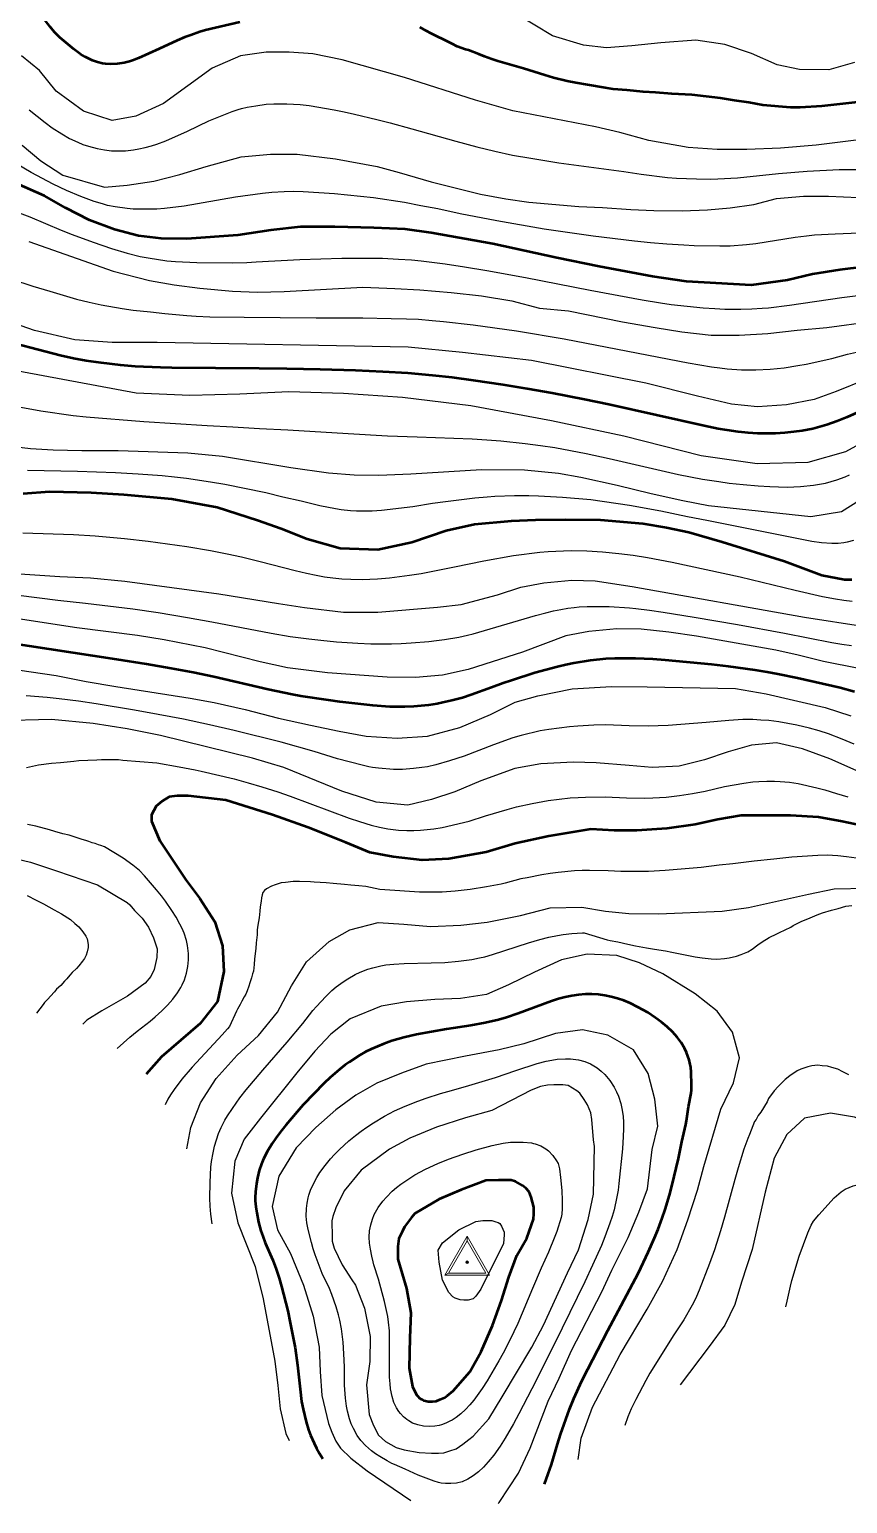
# Model space of a CAD drawing. Header units: metres. Extents: x 547833 to 556102, y 1844799 to 1850994.
# Drawn here: x 551355 to 551718, y 1845523 to 1846179 of the extents above; entities that cross this region are included whole.
import ezdxf

# ---------------------------------------------------------------- set-up
doc = ezdxf.new("R2010")
doc.units = ezdxf.units.M
doc.header["$LTSCALE"] = 6.8
doc.layers.add('1', color=7, linetype='Continuous', lineweight=25)
doc.layers.add('2', color=7, linetype='Continuous', lineweight=53)

msp = doc.modelspace()

# ---------------------------------------------------------------- hatches: boundary and pattern name
at = {"layer": '1'}
msp.add_hatch(color=256, dxfattribs=at).paths.add_polyline_path([(551549.84, 1845630.69, 1), (551548.64, 1845630.69, 1)])

# ---------------------------------------------------------------- linework, layer by layer
for points in [[(551721.44, 1846164.33), (551709.99, 1846161.13), (551697.03, 1846161.18), (551687.13, 1846163.36), (551675.63, 1846168.41), (551663.75, 1846172.4), (551650.84, 1846174.24), (551635.34, 1846173.12), (551622.41, 1846171.78), (551611.2, 1846170.89), (551600.91, 1846172.01), (551587.22, 1846176.3), (551563.63, 1846190.52)], [(551722.26, 1846129.77), (551704.34, 1846127.61), (551688.48, 1846126.32), (551673.57, 1846125.65), (551660.35, 1846125.68), (551647.56, 1846126.51), (551630.04, 1846129.73), (551617.07, 1846133.22), (551606.25, 1846135.68), (551569.5, 1846142.81), (551552.95, 1846147.54), (551521.32, 1846157.68), (551493.62, 1846165.59), (551480.63, 1846168.18), (551470.11, 1846169.02), (551459.83, 1846169), (551448.46, 1846167.33), (551435.87, 1846161.84), (551414.27, 1846146.18), (551401.96, 1846140.46), (551391.38, 1846138.63), (551378.71, 1846142.78), (551366.54, 1846151.56), (551359.13, 1846160.88), (551351.03, 1846167.33)], [(551354.58, 1846143.31), (551361.63, 1846137.7), (551364.79, 1846135.34), (551368.97, 1846132.61), (551372.46, 1846130.62), (551376.09, 1846128.88), (551378.43, 1846127.95), (551380.84, 1846127.15), (551384.77, 1846126.09), (551388.04, 1846125.46), (551391.18, 1846125.14), (551393.59, 1846125.05), (551397.31, 1846125.13), (551400.94, 1846125.5), (551403.2, 1846125.92), (551406.06, 1846126.58), (551408.95, 1846127.33), (551411.3, 1846128.05), (551415.24, 1846129.59), (551424.97, 1846133.82), (551434.38, 1846138.45), (551444.71, 1846142.52), (551447.48, 1846143.5), (551448.95, 1846143.93), (551451.49, 1846144.51), (551455.26, 1846145.16), (551459.87, 1846145.79)], [(551459.87, 1846145.79), (551463.33, 1846146.01), (551469.01, 1846146.02), (551474.93, 1846145.68), (551478.95, 1846145.21), (551490.07, 1846143.3), (551494.5, 1846142.44), (551499.14, 1846141.41), (551509.01, 1846139.07), (551515.07, 1846137.55), (551524.69, 1846134.91), (551544.23, 1846129.36), (551553.55, 1846126.84), (551561.55, 1846124.88), (551569.46, 1846123.21), (551577.56, 1846121.75), (551589.97, 1846119.79), (551618.96, 1846115.87), (551626.64, 1846114.63), (551638.36, 1846113.25), (551642.34, 1846112.93), (551651.14, 1846112.56), (551657.22, 1846112.5), (551660.74, 1846112.6), (551669.4, 1846113.1), (551687.62, 1846115.04), (551700.45, 1846116.06), (551714.6, 1846116.75), (551723.18, 1846116.82)], [(551351.34, 1846127.61), (551359.75, 1846120.69), (551369.49, 1846114.3), (551388.01, 1846108.9), (551398.07, 1846109.79), (551409.95, 1846111.52), (551421.54, 1846114.61), (551433.21, 1846118.09), (551448.73, 1846122.39), (551461.8, 1846123.62), (551473.62, 1846123.56), (551490.74, 1846121.56), (551509.17, 1846118.07), (551518.99, 1846115.49), (551533.19, 1846111.26), (551555.14, 1846105.87), (551566.43, 1846103.72), (551576.64, 1846102.21), (551598.83, 1846100.28), (551609.43, 1846099.83), (551621.97, 1846098.97), (551632.18, 1846098.6), (551644.78, 1846098.38), (551656.04, 1846098.77), (551666.1, 1846099.65), (551676.72, 1846101.24)], [(551737.6, 1846089.06), (551712.86, 1846088.04), (551703.71, 1846087.52), (551700.15, 1846087.19), (551695.01, 1846086.51), (551677.61, 1846083.65), (551673.42, 1846083.21), (551666.2, 1846082.73), (551661.52, 1846082.62), (551650.15, 1846082.88), (551645.57, 1846083.07), (551637.96, 1846083.58), (551630.81, 1846084.19), (551623.64, 1846084.92), (551605.31, 1846087.11), (551600.12, 1846087.79), (551583.53, 1846090.24), (551562.46, 1846093.92), (551546.09, 1846097.11), (551536.13, 1846099.21), (551528.68, 1846100.63), (551521.35, 1846102.13), (551507.54, 1846104.18), (551490.25, 1846106), (551476.33, 1846106.89), (551472, 1846106.96), (551467.82, 1846106.86), (551462.41, 1846106.55), (551458.26, 1846106.11), (551446.22, 1846104.4), (551423.36, 1846100.41), (551414.63, 1846099.36), (551411.21, 1846099.13), (551403.56, 1846099.12), (551400.82, 1846099.2), (551398.12, 1846099.46), (551392.74, 1846100.18), (551389.35, 1846100.82), (551387.04, 1846101.43), (551383.4, 1846102.55), (551377.41, 1846104.72), (551371.08, 1846107.38), (551365.23, 1846110.21), (551355.39, 1846115.46), (551348.88, 1846119.28)], [(551676.72, 1846101.24), (551686.83, 1846103.91), (551698.79, 1846104.88), (551709.96, 1846104.88), (551723.24, 1846104.35)], [(551347.01, 1846098.75), (551354.86, 1846095.66), (551368.74, 1846089.85), (551373.7, 1846087.86), (551382.95, 1846084.39), (551391.16, 1846081.59), (551398.1, 1846079.56), (551403.86, 1846078.14), (551407.47, 1846077.46), (551415.69, 1846076.21), (551419.53, 1846075.92), (551428.99, 1846075.43), (551444.84, 1846075.31), (551451.21, 1846075.45), (551455.36, 1846075.65)], [(551354.42, 1846084.77), (551391.86, 1846071.61), (551407.95, 1846067.47), (551418.97, 1846065.54), (551430.46, 1846063.92), (551444.96, 1846062.64), (551456.05, 1846062.25), (551467.95, 1846062.58), (551502.93, 1846064.39), (551517.1, 1846063.84), (551528.22, 1846063.19), (551542.19, 1846062.11), (551555.57, 1846060.58), (551569.04, 1846058.29), (551581.34, 1846055.11), (551594.31, 1846053.92), (551618.24, 1846049.01), (551632.88, 1846046.48), (551644.65, 1846044.63), (551657.78, 1846043.07), (551670.1, 1846043.07), (551682.98, 1846043.77), (551696.02, 1846045.25), (551709.09, 1846046.48), (551728.85, 1846049.23)], [(551455.36, 1846075.65), (551474.81, 1846076.81), (551493.46, 1846077.38), (551502.99, 1846077.4), (551511.64, 1846077.29), (551518.66, 1846076.95), (551524.44, 1846076.54), (551528.77, 1846076.09), (551539.39, 1846074.8), (551548.1, 1846073.5), (551557.92, 1846071.9), (551575.11, 1846068.69), (551603.98, 1846063.12), (551627, 1846058.87), (551635.21, 1846057.49), (551639.97, 1846056.78), (551647.02, 1846055.92), (551654.12, 1846055.25), (551659.37, 1846054.9), (551663.73, 1846054.7), (551670.96, 1846054.64), (551675.82, 1846054.75), (551680.47, 1846055.02), (551683.23, 1846055.28), (551692.52, 1846056.41), (551715.86, 1846059.79), (551734.93, 1846062.14)], [(551336.59, 1846071.22), (551356.15, 1846064.91), (551363.63, 1846062.6), (551375.62, 1846059.12), (551381.2, 1846057.69), (551386.52, 1846056.56), (551395.8, 1846054.91), (551400.72, 1846054.22), (551408.51, 1846053.41), (551414.79, 1846052.65), (551424.58, 1846051.78), (551428.69, 1846051.53), (551434.83, 1846051.3), (551450.14, 1846051.02), (551482.1, 1846050.75), (551502.81, 1846050.72), (551515.4, 1846050.54), (551522.34, 1846050.37), (551527.61, 1846050.13), (551533.71, 1846049.67), (551538.65, 1846049.2), (551551.9, 1846047.72), (551571.25, 1846045.04), (551592.35, 1846041.43), (551616.15, 1846036.93), (551647.52, 1846030.78), (551657.92, 1846029.02), (551661.53, 1846028.48), (551664.89, 1846028.14), (551671.28, 1846027.73), (551674.46, 1846027.61), (551677.62, 1846027.65), (551683.92, 1846027.96), (551687.06, 1846028.22), (551690.16, 1846028.6), (551696.3, 1846029.53), (551699.99, 1846030.22), (551711.34, 1846032.77), (551718.28, 1846034.65), (551726.28, 1846036.44)], [(551726.56, 1846023.43), (551713.34, 1846018), (551703.45, 1846014.46), (551691.27, 1846012.07), (551678.28, 1846011.23), (551666.71, 1846012.46), (551651.71, 1846015.96), (551628.69, 1846021.74), (551577.88, 1846031.86), (551547.13, 1846035.36), (551522.98, 1846037.7), (551411.47, 1846039.79), (551391.4, 1846039.81), (551374.76, 1846040.97), (551356.88, 1846045.17), (551325.8, 1846056)], [(551301.69, 1846036.1), (551402.1, 1846017.37), (551425.96, 1846016.39), (551448.12, 1846017), (551469.98, 1846018.08), (551494.2, 1846017.26), (551520.44, 1846015.54), (551550.83, 1846011.87), (551586.78, 1846005.15), (551618.93, 1845998.25), (551653.33, 1845989.57), (551678.11, 1845986.03), (551700.92, 1845986.59), (551717.66, 1845991.28)], [(551335.21, 1846013.9), (551359.66, 1846009.45), (551374.09, 1846007.41), (551379.83, 1846006.73), (551405.51, 1846004.69), (551433.62, 1846002.87), (551445.02, 1846002.34), (551456.87, 1846001.57), (551469.56, 1846000.96), (551496.33, 1845999.3), (551513.8, 1845998.31)], [(551738.46, 1845978.89), (551715.73, 1845964.49), (551702.09, 1845962.22), (551656.5, 1845967.2), (551645.06, 1845969.46), (551631.12, 1845972.58), (551615.97, 1845976.19), (551599.82, 1845979.7), (551589.84, 1845981.49), (551574.67, 1845983.07), (551555.61, 1845983.2), (551524.19, 1845981.29), (551510.03, 1845980.7), (551498.97, 1845980.84), (551487.56, 1845981.71), (551470.78, 1845984.12), (551440.49, 1845989.07), (551425.07, 1845990.63), (551394.1, 1845991.56), (551377.96, 1845991.64), (551365.22, 1845991.97), (551355.13, 1845992.48), (551299.36, 1845999.24)], [(551717.66, 1845991.28), (551739.54, 1846003.29)], [(551513.8, 1845998.31), (551526.98, 1845997.92), (551551.51, 1845996.9), (551557.92, 1845996.51), (551564.17, 1845996.03), (551575.04, 1845994.94), (551581.82, 1845994.05), (551588.16, 1845993.05), (551602.11, 1845990.4), (551612.31, 1845988.22), (551643.24, 1845981.1), (551653.88, 1845979.05), (551661.08, 1845977.92), (551665.75, 1845977.31), (551671.93, 1845976.65), (551678.55, 1845976.07), (551683.78, 1845975.73), (551691.47, 1845975.51), (551697.46, 1845975.7), (551703.2, 1845976.3), (551708.62, 1845977.3), (551713.61, 1845978.71), (551717.28, 1845980.06), (551719.25, 1845980.9)], [(551720.96, 1845951.76), (551718.24, 1845950.97), (551716.75, 1845950.68), (551714.13, 1845950.4), (551711.43, 1845950.38), (551706.8, 1845950.71), (551702.41, 1845951.33), (551697.25, 1845952.28), (551655.87, 1845960.66), (551647.14, 1845962.29), (551635.3, 1845964.82), (551621.38, 1845967.38), (551604.27, 1845969.77), (551591.66, 1845970.94), (551580.92, 1845971.48), (551576.65, 1845971.62), (551570.23, 1845971.58), (551561.51, 1845971.26), (551558.11, 1845971.04), (551552.69, 1845970.55), (551539.66, 1845968.97), (551533.79, 1845968.19), (551525.08, 1845966.75), (551511.1, 1845965.06), (551506.94, 1845964.8), (551504.3, 1845964.77), (551500.04, 1845964.85), (551497.3, 1845965), (551493.27, 1845965.45), (551490.7, 1845965.85), (551483.75, 1845967.18), (551475.48, 1845969.21), (551467.3, 1845971.08), (551459.78, 1845972.91), (551441.46, 1845976.73), (551435.14, 1845977.77), (551424.46, 1845979.28), (551419.14, 1845979.94), (551413.66, 1845980.44), (551402.91, 1845981.25), (551392.89, 1845981.85), (551375.99, 1845982.48), (551353.72, 1845982.92)], [(551351.68, 1845955.21), (551374.24, 1845954.38), (551383.86, 1845953.79), (551396.87, 1845952.66), (551407.44, 1845951.49), (551416.06, 1845950.34), (551424.67, 1845949.04), (551435.2, 1845947.29), (551442.47, 1845945.85), (551448.96, 1845944.42), (551457.25, 1845942.46), (551472.72, 1845938.39), (551477.88, 1845937.19), (551482.12, 1845936.3), (551485.79, 1845935.65), (551489.59, 1845935.14), (551493.5, 1845934.77), (551497.46, 1845934.53), (551502.49, 1845934.43), (551505.9, 1845934.48), (551509.35, 1845934.64), (551514.66, 1845935.16), (551523.54, 1845936.32), (551528.85, 1845937.13), (551543.54, 1845939.98), (551556.71, 1845942.7), (551569.86, 1845945.07), (551581.6, 1845946.53), (551585.32, 1845946.81), (551595.5, 1845947.25), (551602.41, 1845947.11), (551609.47, 1845946.73), (551616.73, 1845946.01), (551623.03, 1845945.23), (551629.47, 1845944.16), (551640.35, 1845942.15), (551647.96, 1845940.54), (551670.61, 1845935.53), (551695.09, 1845929.61), (551707.22, 1845926.83), (551712.94, 1845925.74), (551716.7, 1845925.18), (551720.35, 1845924.81)], [(551350.37, 1845936.94), (551368.16, 1845935.78), (551381.82, 1845935.17), (551397.1, 1845933.73), (551438.9, 1845928.05), (551465.31, 1845923.68), (551476.93, 1845921.95), (551494.2, 1845919.84), (551509.55, 1845919.93), (551535.98, 1845922.16), (551546.51, 1845923.35), (551562.67, 1845927.6), (551573.09, 1845930.94), (551583.29, 1845932.86), (551595.72, 1845934.14), (551606.17, 1845933.8), (551622.6, 1845931.22), (551699.2, 1845917.67), (551725.99, 1845913.52)], [(551349.76, 1845927.38), (551367.18, 1845925.23), (551379.5, 1845923.9), (551400.65, 1845921.32), (551411.82, 1845919.7), (551424.96, 1845917.56), (551435.65, 1845915.64), (551462.15, 1845910.56), (551470.54, 1845909.12), (551478.87, 1845907.96), (551484.14, 1845907.35), (551491.09, 1845906.68), (551500.6, 1845906.01), (551506.4, 1845905.82), (551511.05, 1845905.77), (551515.54, 1845905.79), (551519.92, 1845905.91), (551524.28, 1845906.17), (551532.17, 1845906.83), (551535.68, 1845907.21), (551539.14, 1845907.7), (551545.54, 1845908.8), (551549.34, 1845909.62), (551551.98, 1845910.3), (551559.48, 1845912.4), (551579.61, 1845918.39), (551584.21, 1845919.62), (551587.68, 1845920.45), (551590.92, 1845921.09), (551593.95, 1845921.59), (551596.8, 1845921.98), (551598.99, 1845922.19), (551602.57, 1845922.35), (551608.64, 1845922.45), (551612.43, 1845922.4), (551621.38, 1845921.81), (551624.25, 1845921.55), (551630.37, 1845920.75), (551636.42, 1845919.85), (551650.18, 1845917.68), (551669.46, 1845914.34), (551690.35, 1845910.51)], [(551723.39, 1845894.76), (551707.66, 1845897.93), (551696.42, 1845900.72), (551686.52, 1845902.9), (551651.13, 1845909.18), (551638.86, 1845910.96), (551626.65, 1845912.24), (551615.84, 1845912.41), (551603.27, 1845911.24), (551593.07, 1845909.32), (551573.82, 1845902.06), (551560.34, 1845897.74), (551549.67, 1845894.37), (551538.27, 1845891.81), (551526.32, 1845890.83), (551513.61, 1845890.92), (551487.09, 1845892.87), (551469.3, 1845895.17), (551457.2, 1845897.73), (551432.74, 1845903.98), (551414.55, 1845907.51), (551402.64, 1845909.46), (551375.71, 1845912.88), (551341.97, 1845918.08)], [(551690.35, 1845910.51), (551711.43, 1845906.43), (551715.83, 1845905.66), (551720.08, 1845905.03)], [(551344.28, 1845895.02), (551366.5, 1845891.69), (551379.89, 1845889.02), (551392.97, 1845886.82), (551426.07, 1845881.68), (551436.83, 1845879.72), (551450.53, 1845876.58), (551465.31, 1845872.79), (551479.64, 1845869.59), (551492.39, 1845866.97), (551504.33, 1845864.77), (551518.15, 1845863.79), (551531.64, 1845864.69), (551545.94, 1845868.59), (551559.64, 1845874.34), (551570.58, 1845879.77), (551580.67, 1845882.69), (551595.94, 1845885.82), (551613.36, 1845886.78), (551629.25, 1845886.68)], [(551547.86, 1845855.83), (551544.66, 1845854.71), (551541.43, 1845853.71), (551535.25, 1845851.96), (551531.59, 1845851.13), (551529.14, 1845850.73), (551525.33, 1845850.26), (551520.51, 1845849.85), (551516.52, 1845849.93), (551509.82, 1845850.48), (551507.11, 1845850.84), (551505.52, 1845851.14), (551502.49, 1845851.84), (551491.58, 1845854.69), (551481.28, 1845857.84), (551466.54, 1845862), (551445.63, 1845867.25), (551434.73, 1845869.75), (551423.13, 1845872.22), (551411.8, 1845874.41), (551401.4, 1845876.3), (551384.34, 1845879.04), (551376.46, 1845880.23), (551367.92, 1845881.32), (551362.51, 1845881.89), (551353.12, 1845882.63)], [(551629.25, 1845886.68), (551668.58, 1845885.93), (551682.19, 1845883.53), (551708.41, 1845877.48), (551719.76, 1845873.69)], [(551606.66, 1845852.87), (551596.59, 1845853.12), (551581.93, 1845852.48), (551570.37, 1845850.28), (551555.36, 1845844.89), (551543.71, 1845840.02), (551533.43, 1845836.56), (551522.93, 1845833.98), (551508.8, 1845835.42), (551493.51, 1845840.29), (551467.67, 1845850.83), (551453.86, 1845854.98), (551412.97, 1845864.95), (551398.03, 1845867.96), (551383.02, 1845870.32), (551364.4, 1845872.15), (551341.09, 1845871.54)], [(551721.25, 1845861.1), (551715.92, 1845863.42), (551709.87, 1845865.7), (551705.76, 1845867.05), (551701.46, 1845868.27), (551695.86, 1845869.55), (551687.82, 1845871.14), (551683.31, 1845871.67), (551679.8, 1845871.9), (551676.25, 1845872.07), (551671.77, 1845872.08), (551665.62, 1845871.66), (551655.52, 1845870.73), (551638.61, 1845869.47), (551629.78, 1845869.23), (551621.23, 1845869.27), (551610.89, 1845869.69), (551605.63, 1845869.56), (551598.44, 1845869.11), (551594.78, 1845868.8), (551585.55, 1845867.67), (551581.74, 1845867.08), (551573.24, 1845865.06), (551569.53, 1845863.98), (551560.9, 1845860.81), (551547.86, 1845855.83)], [(551722.13, 1845849.44), (551710.49, 1845854.6), (551698.3, 1845859.06), (551686.7, 1845861.69), (551675.63, 1845860.69), (551665.3, 1845857.74), (551654.77, 1845854.26), (551643.54, 1845851.33), (551631.42, 1845850.72), (551621.27, 1845851.73), (551606.66, 1845852.87)], [(551353.31, 1845850.83), (551358.64, 1845851.93), (551364.38, 1845852.7), (551368.43, 1845853.04), (551374.44, 1845853.6), (551376.65, 1845853.85), (551384.54, 1845854.24), (551386.63, 1845854.36), (551394.19, 1845854.35), (551396.21, 1845854.08), (551411.26, 1845852.88), (551421.13, 1845851.05), (551428.26, 1845849.76), (551430.93, 1845849.19), (551445.63, 1845845.69), (551451.91, 1845844), (551458.01, 1845842.21), (551465.04, 1845839.95), (551470.5, 1845838.05), (551496.81, 1845828.29), (551501.34, 1845826.74), (551506.5, 1845825.16), (551510.3, 1845824.22), (551514.03, 1845823.52), (551518.78, 1845822.96), (551522.47, 1845822.72), (551525.48, 1845822.69), (551528.43, 1845822.85), (551534.45, 1845823.48), (551538.16, 1845824.07), (551550.09, 1845826.98), (551557.41, 1845829.25), (551566.98, 1845832.1), (551571.13, 1845833.26), (551578.14, 1845834.82), (551585.3, 1845836.12), (551595.1, 1845837.22), (551598.55, 1845837.5)], [(551598.55, 1845837.5), (551601.88, 1845837.63), (551610.65, 1845837.71), (551620.03, 1845837.32), (551628.12, 1845837.15), (551631.72, 1845837.23), (551637.68, 1845837.6), (551643.66, 1845838.27), (551649.48, 1845839.21), (551655.01, 1845840.32), (551663.71, 1845842.29), (551672.23, 1845843.85), (551676.21, 1845844.36), (551678.98, 1845844.57), (551682.53, 1845844.7), (551685.89, 1845844.69), (551688.45, 1845844.57), (551692.51, 1845844.21), (551696.46, 1845843.63), (551704.75, 1845841.79), (551708.32, 1845840.88), (551713.49, 1845839.24), (551718.54, 1845837.78)], [(551387.94, 1845815.46), (551386.39, 1845816.03), (551385.35, 1845816.41), (551383.8, 1845816.97), (551382.52, 1845817.32), (551380.97, 1845817.89), (551379.69, 1845818.24), (551378.14, 1845818.81), (551372.23, 1845820.62), (551369.43, 1845821.29), (551365.97, 1845822.27), (551363.52, 1845823.1), (551357.4, 1845824.64), (551353.83, 1845825.48)], [(551421.91, 1845752.85), (551422.58, 1845754.1), (551423.54, 1845756.36), (551424.46, 1845759.27), (551425.09, 1845762.21), (551425.41, 1845765.16), (551425.35, 1845768.09), (551424.9, 1845771.59), (551424.42, 1845773.79), (551423.39, 1845777.09), (551422.53, 1845779.13), (551421.55, 1845781.13), (551419.86, 1845784.19), (551418.01, 1845787.15), (551415.09, 1845791.33), (551413.38, 1845793.62), (551411.18, 1845796.37), (551405.77, 1845802.58), (551403.53, 1845804.91), (551400.62, 1845807.28), (551396.31, 1845810.48), (551387.94, 1845815.46)], [(551340.73, 1845812.05), (551355.09, 1845808.6), (551366.69, 1845804.83), (551384.94, 1845798.52), (551398.06, 1845790.74), (551399.33, 1845789.76), (551401.34, 1845787.24), (551404.71, 1845783.77), (551407.51, 1845779.75), (551409.76, 1845775.03), (551411.44, 1845770.17), (551411.3, 1845766.28), (551410.04, 1845760.87)], [(551724.62, 1845810.18), (551717.86, 1845811.11), (551713.99, 1845811.52), (551711.62, 1845811.7), (551709.23, 1845811.78), (551705.18, 1845811.66), (551693.6, 1845810.92), (551685.65, 1845809.93), (551676.91, 1845809.07), (551667.4, 1845807.86), (551661.34, 1845807.27), (551653.25, 1845806.33), (551637.25, 1845804.97), (551629.9, 1845804.59), (551624.35, 1845804.47), (551620.86, 1845804.48), (551617.49, 1845804.58), (551611.98, 1845804.88), (551603.66, 1845805.03), (551600.42, 1845805), (551596.91, 1845804.79), (551589.71, 1845804.13), (551586.12, 1845803.69), (551582.46, 1845803.07), (551575.92, 1845801.77), (551573.08, 1845801.19), (551566.11, 1845799.33), (551564.33, 1845798.92), (551557.81, 1845797.65), (551550.51, 1845796.52), (551543.92, 1845795.74), (551538.07, 1845795.35), (551534.25, 1845795.26), (551528.11, 1845795.37), (551512.61, 1845796.31), (551510.41, 1845796.54), (551504.22, 1845797.9), (551501.09, 1845798.16), (551497.47, 1845798.37), (551494.7, 1845798.8), (551489.69, 1845799.22), (551486.56, 1845799.49), (551481.2, 1845799.75), (551479.57, 1845799.94), (551474.73, 1845800.01), (551471.87, 1845800.06), (551468.45, 1845799.67), (551466.49, 1845799.45), (551463.85, 1845798.65), (551462.19, 1845797.97), (551459.96, 1845796.85), (551459.18, 1845796.14), (551458.42, 1845795.18), (551458.04, 1845794.15), (551457.82, 1845792.76), (551457.61, 1845791.37), (551457.15, 1845788.84), (551457.13, 1845786.86), (551456.73, 1845783.84), (551456.22, 1845780.68)], [(551447.02, 1845722.84), (551456.45, 1845731.53), (551464.93, 1845741.89), (551471.09, 1845753.64), (551477.76, 1845764.3), (551487.91, 1845773.33), (551497.1, 1845778.56), (551509.69, 1845781.77), (551521.07, 1845781.15), (551533, 1845780.09), (551546.41, 1845780.59), (551558.2, 1845781.93), (551572.97, 1845785), (551586.17, 1845788.4), (551600.25, 1845788.6), (551610.73, 1845786.87), (551621.13, 1845785.89), (551634.24, 1845785.72), (551662.56, 1845786.9), (551674.32, 1845788.49), (551700.95, 1845794.43), (551712.38, 1845796.74), (551727.07, 1845797.14)], [(551353.58, 1845793.84), (551357.66, 1845791.7), (551360.82, 1845790.07), (551365.69, 1845787.53), (551368.88, 1845785.66), (551372.89, 1845783.13), (551374.82, 1845781.37), (551376.59, 1845779.96), (551378.34, 1845777.68), (551379.68, 1845775.72), (551380.3, 1845774.55), (551380.72, 1845772), (551380.75, 1845770.64), (551380.34, 1845768.73), (551379.89, 1845767.32), (551379.18, 1845765.87), (551378.2, 1845764.65), (551376.58, 1845762.6), (551375.6, 1845761.38)], [(551657.78, 1845765.66), (551660.28, 1845765.56), (551663.59, 1845765.84), (551665.75, 1845766.18), (551669.03, 1845766.84), (551671.04, 1845767.64), (551674.06, 1845768.84), (551675.94, 1845769.91), (551678.5, 1845771.83), (551680.45, 1845773.2), (551683.57, 1845775.18), (551686.92, 1845776.8), (551688.1, 1845777.41), (551693.08, 1845779.79), (551694.15, 1845780.49), (551698.05, 1845782.36), (551700.69, 1845783.52), (551704.8, 1845785.23), (551707.19, 1845786.08), (551711.26, 1845787.3), (551714.13, 1845788.1), (551717.65, 1845789.08), (551720.29, 1845789.38)], [(551456.22, 1845780.68), (551455.84, 1845778.53), (551455.85, 1845776.3), (551455.5, 1845772.79), (551455.29, 1845770.29), (551454.7, 1845765.63), (551454.49, 1845763.13), (551454.2, 1845760.24), (551453.84, 1845758.97), (551453.3, 1845757.17), (551452.68, 1845754.99), (551452.22, 1845753.58), (551451.36, 1845751.37), (551450.9, 1845749.95), (551450.17, 1845748.76), (551449.03, 1845746.77), (551448.33, 1845745.32), (551447.19, 1845743.34), (551446.67, 1845742.41), (551443.57, 1845735.63), (551442.71, 1845734.56), (551440.35, 1845731.93), (551426.94, 1845717.55), (551422.45, 1845712.2), (551418.92, 1845707.59), (551417.33, 1845705.13), (551416.23, 1845703.21), (551414.96, 1845700.69)], [(551435.82, 1845647.87), (551435.32, 1845652.04), (551434.97, 1845655.71), (551434.84, 1845659.27), (551434.92, 1845666.23), (551435.08, 1845669.63), (551435.35, 1845672.95), (551435.64, 1845675.49), (551436.27, 1845679.33), (551436.94, 1845682.35), (551437.77, 1845685.2), (551438.75, 1845687.96), (551439.89, 1845690.67), (551441.52, 1845693.89), (551442.74, 1845695.9), (551444.9, 1845699.16), (551448.2, 1845703.8), (551451.05, 1845707.38), (551458.37, 1845716.15), (551469.23, 1845728.57), (551476.21, 1845736.97), (551480.69, 1845742.76), (551482.21, 1845744.52), (551486.35, 1845748.99), (551489.09, 1845751.63), (551490.96, 1845753.2), (551494.04, 1845755.45), (551496.14, 1845756.79), (551499.49, 1845758.65), (551501.65, 1845759.7), (551505.07, 1845761.05), (551507.35, 1845761.73), (551510.88, 1845762.55), (551513.11, 1845762.94), (551516.59, 1845763.36), (551521.21, 1845763.63), (551533.19, 1845763.85), (551539.25, 1845764.11), (551545.38, 1845764.57), (551551.25, 1845765.38), (551554.79, 1845766.06), (551557.06, 1845766.58), (551560.57, 1845767.54), (551576.45, 1845772.8), (551581.52, 1845774.29), (551585.5, 1845775.29), (551589.44, 1845776.08), (551591.92, 1845776.46), (551595.71, 1845776.91), (551600.51, 1845777.29), (551601.22, 1845777.29), (551611.42, 1845774.07), (551612.89, 1845773.76), (551616.29, 1845773.29), (551620.72, 1845772.16), (551624.14, 1845771.5), (551629.03, 1845770.52), (551632.53, 1845769.97), (551637.4, 1845769.18), (551640.24, 1845768.64), (551644.65, 1845767.71), (551646.2, 1845767.5), (551650.61, 1845766.56), (551653.71, 1845766.15), (551657.78, 1845765.66)], [(551667.66, 1845710.5), (551670.34, 1845721.61), (551667.14, 1845733.06), (551660.37, 1845742.32), (551650.6, 1845750.11), (551636.25, 1845759.02), (551625.92, 1845763.82), (551615.77, 1845767.12), (551602.61, 1845767.78), (551591.21, 1845765.22), (551579.13, 1845759.79), (551567.57, 1845754.16), (551557.91, 1845749.76), (551546.29, 1845748.06), (551534.91, 1845747.54), (551522.21, 1845746.48), (551510.98, 1845744.69), (551497.27, 1845738.95), (551488.65, 1845732.13), (551481.5, 1845724.59), (551473.44, 1845715.03), (551457.31, 1845694.79), (551450.11, 1845685.46), (551446.01, 1845675.72), (551444.45, 1845661.45), (551447.35, 1845648.18), (551455.01, 1845628.86), (551458.55, 1845614.4), (551463.71, 1845586.78), (551465.08, 1845575.89), (551466.13, 1845565.46), (551468.64, 1845554.57), (551470.03, 1845551.49)], [(551375.6, 1845761.38), (551373.7, 1845759.55), (551372.59, 1845758.43), (551371.29, 1845756.8), (551370.17, 1845755.68), (551368.52, 1845753.88), (551366.73, 1845752.19), (551365.75, 1845750.96), (551363.98, 1845749.03), (551362.76, 1845747.77), (551361.32, 1845746.25), (551360.67, 1845745.43), (551357.79, 1845741.46)], [(551410.04, 1845760.87), (551408.63, 1845757.82), (551406.11, 1845754.9), (551398.26, 1845749.07), (551386.76, 1845742.55), (551380.17, 1845738.39), (551378.38, 1845736.61)], [(551393.68, 1845725.74), (551399.32, 1845730.77), (551402.52, 1845733.47), (551408.27, 1845737.96), (551410.58, 1845739.94), (551413.43, 1845742.55), (551416.03, 1845745.13), (551418.38, 1845747.78), (551420.49, 1845750.59), (551421.91, 1845752.85)], [(551631.52, 1845680.88), (551634.03, 1845691.19), (551632.66, 1845703.23), (551629.71, 1845714.71), (551623.19, 1845725.15), (551611.78, 1845731.73), (551600.45, 1845734.13), (551588.58, 1845732.41), (551574.49, 1845727.89), (551563.48, 1845725.24), (551548.44, 1845722.39), (551530.94, 1845718.76), (551520.07, 1845714.86), (551509.02, 1845710.43), (551499.72, 1845705.06), (551490.81, 1845698.46), (551481.91, 1845690.72), (551473.29, 1845681.61), (551465.57, 1845669.05), (551462.53, 1845655.49), (551464.98, 1845645.1), (551470.74, 1845634.58), (551476.41, 1845620.48), (551480.76, 1845606.75), (551483.46, 1845592.96), (551483.93, 1845582.09), (551484.63, 1845571.5), (551487.61, 1845559.03), (551489.03, 1845555.19), (551490.84, 1845551.08), (551492.92, 1845548.01), (551497.58, 1845543.52), (551504.84, 1845538), (551524.17, 1845524.67)], [(551424.57, 1845681.1), (551426.41, 1845690.65), (551430.62, 1845701.67), (551437.65, 1845712.5), (551447.02, 1845722.84)], [(551495.97, 1845564.45), (551495.56, 1845566.69), (551495.12, 1845570.26), (551494.73, 1845576.06), (551494.65, 1845578.87), (551494.69, 1845583.86), (551494.62, 1845587.23), (551494.17, 1845595.19), (551493.7, 1845598.78), (551493.3, 1845601.13), (551492.58, 1845604.89), (551492.02, 1845607.31), (551490.98, 1845610.94), (551489.13, 1845616.37), (551488.07, 1845619.03), (551484.84, 1845625.75), (551481.69, 1845634.06), (551480.81, 1845636.67), (551479.99, 1845639.47), (551478.49, 1845645.33), (551477.93, 1845648.28), (551477.68, 1845651.16), (551477.77, 1845654.67), (551478.05, 1845656.99), (551478.52, 1845659.3), (551478.86, 1845660.56), (551479.65, 1845662.8), (551480.91, 1845665.63), (551482.45, 1845668.46), (551483.81, 1845670.63), (551486.05, 1845673.76), (551488.51, 1845676.72), (551490.22, 1845678.59), (551492.49, 1845680.9), (551496.64, 1845684.65), (551499.65, 1845687.09), (551502.16, 1845689), (551504.6, 1845690.76), (551507.56, 1845692.75), (551512.54, 1845695.71), (551516.98, 1845698.02), (551521.66, 1845700.13), (551527.27, 1845702.4), (551530.96, 1845703.69), (551537.32, 1845705.73), (551540.64, 1845706.7), (551548.51, 1845708.81), (551561.82, 1845712.88), (551570.84, 1845716.07), (551580.43, 1845719.09), (551584.42, 1845720.16), (551586.89, 1845720.67), (551589.28, 1845721.02), (551592.9, 1845721.25), (551595.19, 1845721.19), (551598.71, 1845720.77), (551601.49, 1845720.05), (551604.07, 1845718.93), (551606.99, 1845717.12), (551608.75, 1845715.74), (551610.4, 1845714.21), (551611.24, 1845713.3), (551612.65, 1845711.53), (551614.55, 1845708.58), (551615.58, 1845706.58)], [(551718.9, 1845714.08), (551716.22, 1845715.41), (551714, 1845716.64), (551711.39, 1845717.39), (551709.4, 1845717.91), (551707.14, 1845718.1), (551705.19, 1845718.32), (551702.54, 1845718.02), (551700.65, 1845717.66), (551697.65, 1845716.58), (551695.96, 1845715.79), (551692.64, 1845713.63), (551690.58, 1845712.06), (551687.52, 1845708.89), (551685.67, 1845706.89), (551683.23, 1845703.49), (551682.64, 1845702.09), (551679.75, 1845697.45), (551678.58, 1845695.98), (551677.74, 1845694.25), (551676.95, 1845693.27), (551674.82, 1845687.54), (551674.02, 1845685.74), (551672.28, 1845681.01), (551669.66, 1845672.64), (551668.18, 1845667.48), (551663.64, 1845650.69), (551661.88, 1845644.69), (551659.14, 1845636.23), (551657.03, 1845630.2)], [(551598.53, 1845542.92), (551599.97, 1845552.44), (551605.01, 1845566.22), (551617.33, 1845589.72), (551629.28, 1845609.87), (551636.13, 1845622.21), (551642.65, 1845636.41), (551647.39, 1845649.52), (551651.6, 1845662.83), (551654.47, 1845673.32), (551662, 1845698.81), (551667.66, 1845710.5)], [(551615.58, 1845706.58), (551616.46, 1845704.52), (551617.51, 1845701.26), (551618, 1845699.11), (551618.53, 1845695.7), (551618.75, 1845692.87), (551618.77, 1845690.08), (551618.63, 1845686.59), (551618.25, 1845681.17), (551616.71, 1845665.72), (551616.34, 1845662.75), (551615.8, 1845659.8), (551614.53, 1845653.98), (551613.75, 1845651.06), (551612.73, 1845648.08), (551610.44, 1845641.98), (551608.94, 1845638.22), (551605.01, 1845629.35), (551601.6, 1845622.07), (551591.55, 1845601.38), (551579.95, 1845578.12), (551572.26, 1845563.25), (551569.88, 1845558.89), (551566.12, 1845552.41), (551563.91, 1845548.92), (551561.05, 1845544.94), (551558.64, 1845541.93), (551556.53, 1845539.6), (551554.29, 1845537.54), (551551.95, 1845535.75), (551549.55, 1845534.24), (551547.09, 1845533.11), (551544.57, 1845532.51), (551542.04, 1845532.28), (551539.57, 1845532.28), (551537.64, 1845532.51), (551536.57, 1845532.75), (551534.61, 1845533.38), (551527.53, 1845535.96), (551521.68, 1845538.72), (551516.9, 1845540.68), (551515.74, 1845541.24), (551513.62, 1845542.38), (551510.46, 1845544.28), (551508.56, 1845545.52), (551506.75, 1845546.83), (551504.04, 1845549.19), (551502.04, 1845551.36), (551500.36, 1845553.66), (551498.64, 1845556.69), (551497.7, 1845558.82), (551496.89, 1845561.01), (551495.97, 1845564.45)], [(551780.6, 1845673.54), (551766.19, 1845677.22), (551754.64, 1845681.62), (551740.66, 1845687.28), (551731.18, 1845691.41), (551721.47, 1845695.26), (551710.73, 1845696.97), (551699.17, 1845694.77), (551691.35, 1845687.53), (551685.69, 1845676.98), (551681.68, 1845661.92), (551675.94, 1845636.37), (551671.23, 1845621.87), (551668.3, 1845611.88), (551663.75, 1845602.73), (551656.83, 1845593.18), (551644.01, 1845576.18)], [(551563.05, 1845523.39), (551563.46, 1845523.78), (551572.01, 1845536.82), (551577.23, 1845547.95), (551585.27, 1845568.93), (551590.21, 1845579.15), (551595.67, 1845591.45), (551609.1, 1845617.49), (551613.6, 1845627.15), (551620.84, 1845641.68), (551625.53, 1845653.01), (551629.44, 1845663.36), (551631.52, 1845680.88)], [(551690.86, 1845610.95), (551691.49, 1845613.41), (551692.98, 1845620.14), (551693.59, 1845622.53), (551696.82, 1845633.42), (551700.7, 1845643.86), (551702.22, 1845647.26), (551703.27, 1845648.99), (551705.55, 1845651.87), (551712.45, 1845659.34), (551715.49, 1845662.07), (551717.32, 1845663.22), (551720.87, 1845664.66), (551724.46, 1845665.6), (551729.5, 1845666.76), (551733.36, 1845667.26), (551737.21, 1845667.14), (551741.56, 1845666.53), (551747.67, 1845665.26)], [(551657.03, 1845630.2), (551652.4, 1845618.23), (551651.21, 1845615.42), (551650.07, 1845613), (551649.31, 1845611.56), (551645.51, 1845605.09), (551643.47, 1845602.04), (551640.84, 1845598), (551633.68, 1845586.63), (551630.45, 1845581.34), (551628.61, 1845578.07), (551624.16, 1845569.63), (551622.17, 1845565.53), (551620.66, 1845561.93), (551619.35, 1845558.14)]]:
    msp.add_lwpolyline(points, dxfattribs=at)
for points in [[(551605.84, 1845682.16), (551605.42, 1845685.18), (551604.67, 1845694.16), (551604.17, 1845697.24), (551602.81, 1845700.69), (551601.31, 1845703.15), (551599.32, 1845705.86), (551597.96, 1845706.97), (551594.22, 1845709.31), (551591.74, 1845709.67), (551590, 1845709.67), (551587.76, 1845709.67), (551585.02, 1845709.43), (551581.79, 1845708.81), (551577.68, 1845707.21), (551560.2, 1845698.2), (551548.5, 1845694.96), (551535.63, 1845690.84), (551523.73, 1845685.93), (551514.77, 1845680.98), (551502.11, 1845671.67), (551494.52, 1845662.42), (551490.88, 1845654.86), (551489.45, 1845651.11), (551489.14, 1845649.19), (551489.14, 1845647.27), (551489.24, 1845643.93), (551489.24, 1845640.09), (551490.16, 1845636.96), (551493.67, 1845629.55), (551497.98, 1845622.92), (551499.63, 1845620.47), (551503.61, 1845610.23), (551506.17, 1845597.69), (551506.03, 1845586.63), (551504.55, 1845576.17), (551505.74, 1845563.01), (551507.56, 1845558.14), (551509.89, 1845553.78), (551513, 1845550.95), (551517.66, 1845548.26), (551521.29, 1845547.24), (551527.89, 1845546.08), (551533.44, 1845545.79), (551536.53, 1845545.79), (551538.88, 1845546), (551541.6, 1845546.79), (551544.35, 1845547.71), (551547.28, 1845549.77), (551549.97, 1845551.91), (551551.86, 1845553.39), (551558.86, 1845560.99), (551564.86, 1845570.81), (551577.96, 1845593), (551583.21, 1845602.74), (551593.78, 1845626.04), (551598.72, 1845636.26), (551603.04, 1845649.7), (551605.44, 1845661.03)], [(551588.22, 1845642.17), (551585.35, 1845635.19), (551582.14, 1845628.04), (551578.25, 1845619.06), (551571.77, 1845603.51), (551570.01, 1845599.69), (551566.95, 1845593.44), (551565.27, 1845590.22), (551563.35, 1845586.81), (551558.18, 1845578.03), (551555.87, 1845574.5), (551552.2, 1845569.43), (551550.41, 1845567.28), (551548.47, 1845565.22), (551546.43, 1845563.33), (551544.32, 1845561.67), (551542.6, 1845560.54), (551541.6, 1845559.98), (551539.74, 1845559.09), (551537.83, 1845558.4), (551536.76, 1845558.11), (551534.82, 1845557.76), (551532.32, 1845557.62), (551529.78, 1845557.81), (551527.3, 1845558.33), (551524.97, 1845559.2), (551523.28, 1845560.12), (551522.39, 1845560.73), (551520.89, 1845561.98), (551519.53, 1845563.42), (551518.86, 1845564.29), (551517.78, 1845565.99), (551516.67, 1845568.38), (551515.88, 1845570.98), (551515.22, 1845574.37), (551514.94, 1845576.65), (551514.72, 1845579.62), (551514.76, 1845596.72), (551514.64, 1845600.27), (551514.31, 1845604), (551513.92, 1845606.6), (551513.42, 1845609.25), (551512.49, 1845613.27), (551509.81, 1845623.2), (551507.76, 1845629.6), (551507.39, 1845630.96), (551506.81, 1845633.45), (551506.23, 1845636.51), (551505.81, 1845639.26), (551505.64, 1845641.9), (551505.86, 1845644.61), (551506.37, 1845647.3), (551507.11, 1845649.92), (551507.9, 1845651.92), (551508.44, 1845653.02), (551509.61, 1845654.99), (551511.76, 1845657.92), (551513.31, 1845659.69), (551515.96, 1845662.3), (551517.82, 1845663.9), (551519.76, 1845665.41), (551522.84, 1845667.57), (551525.97, 1845669.53), (551530.68, 1845672.09), (551536.14, 1845674.57), (551540.97, 1845676.56), (551547.32, 1845678.84), (551553.27, 1845680.71), (551560.43, 1845682.57), (551565.27, 1845683.61), (551568.48, 1845684.05), (551570.41, 1845684.16), (551574.19, 1845684.13), (551577.81, 1845683.77), (551578.69, 1845683.6), (551579.51, 1845683.42), (551582.06, 1845682.52), (551584.22, 1845681.2), (551585.37, 1845680.27), (551587.37, 1845678.21), (551589, 1845675.89), (551589.63, 1845674.59), (551590.29, 1845672.2), (551590.77, 1845668.34), (551591.3, 1845662.63), (551591.54, 1845658.21), (551591.53, 1845654.69), (551591.31, 1845652.14), (551591.04, 1845650.68), (551589.09, 1845644.42)], [(551538.23, 1845639.39), (551545.48, 1845645.19), (551553.08, 1845648.81), (551556.24, 1845649.24), (551557.61, 1845649.24), (551558.85, 1845649.24), (551560.22, 1845649.24), (551561.96, 1845648.75), (551562.96, 1845648.38), (551563.7, 1845647.89), (551564.57, 1845646.78), (551565.69, 1845644.07), (551565.69, 1845642.97), (551565.4, 1845639.03), (551555.25, 1845618.74), (551553.15, 1845615.65), (551551.89, 1845614.49), (551549.62, 1845613.87), (551547.74, 1845613.87), (551546.1, 1845614.02), (551543.98, 1845614.72), (551542.8, 1845615.34), (551541.13, 1845617.29), (551538.23, 1845622.72), (551536.78, 1845630.69), (551536.42, 1845636.13)]]:
    msp.add_lwpolyline(points, close=True, dxfattribs=at)
at = {"layer": '1', "lineweight": 13}
msp.add_lwpolyline([(551549.24, 1845642.24), (551539.24, 1845624.92), (551540.98, 1845625.92), (551549.24, 1845640.24)], close=True, dxfattribs=at)
for points in [[(551549.24, 1845642.24), (551559.24, 1845624.92), (551539.24, 1845624.92), (551540.98, 1845625.92)], [(551540.98, 1845625.92), (551557.51, 1845625.92), (551549.24, 1845640.24), (551549.24, 1845642.24)]]:
    msp.add_lwpolyline(points, dxfattribs=at)
msp.add_circle((551549.24, 1845630.69), 0.6, dxfattribs=at)
at = {"layer": '2'}
for points in [[(551396.7, 1846164.22), (551393.7, 1846163.77), (551390.71, 1846163.62), (551388.39, 1846163.76), (551387.12, 1846163.95), (551384.85, 1846164.5), (551382.65, 1846165.28), (551381.46, 1846165.8), (551379.37, 1846166.88), (551377.37, 1846168.11), (551374.44, 1846170.25), (551369.88, 1846174.03), (551368.18, 1846175.53), (551365.78, 1846177.92), (551363.84, 1846180.18), (551361.74, 1846182.96), (551360.09, 1846185.35), (551357.77, 1846189.05), (551356.02, 1846191.43), (551354.75, 1846192.75), (551351.91, 1846195.14)], [(551448.19, 1846182.32), (551432.87, 1846178.73), (551430.42, 1846177.96), (551426.35, 1846176.55), (551423.74, 1846175.59), (551420.33, 1846174.21), (551412.34, 1846170.46), (551403.06, 1846166.33), (551400.49, 1846165.28), (551399.11, 1846164.83), (551396.7, 1846164.22)], [(551722.9, 1846146.71), (551706.94, 1846144.9), (551697.23, 1846144.4), (551692.99, 1846144.4), (551680.72, 1846145.39), (551674.52, 1846146.52), (551668.14, 1846147.42), (551661.87, 1846148.57), (551649.11, 1846149.93), (551640.29, 1846150.4), (551632.96, 1846151.02), (551627.52, 1846151.25), (551620.3, 1846152.02), (551614.18, 1846152.54), (551610.55, 1846153.07), (551602.81, 1846154.36), (551597.6, 1846155.32), (551593.73, 1846156.12), (551587.56, 1846157.62), (551583.75, 1846158.73), (551574.27, 1846161.77), (551562.84, 1846164.94), (551560.25, 1846165.89), (551556.9, 1846167), (551554.42, 1846168.08), (551549.77, 1846169.78), (551548.49, 1846170.13), (551544.87, 1846171.46), (551542.5, 1846172.68), (551537.9, 1846175.01), (551536.73, 1846175.49), (551533.29, 1846177.34), (551531.06, 1846178.45), (551528.15, 1846180.1)], [(551461.96, 1846089.72), (551447.21, 1846087.54), (551424.67, 1846085.88), (551413.21, 1846086.1), (551403.17, 1846087.25), (551392.43, 1846090.1), (551381.3, 1846094.17), (551370.64, 1846099.69), (551361.26, 1846105.11), (551348.95, 1846110.57)], [(551745.01, 1846075.83), (551714.94, 1846072.16), (551702.85, 1846070.16), (551691.59, 1846067.48), (551675.46, 1846065.27), (551646.69, 1846066.97), (551631.57, 1846069.19), (551607.95, 1846073.63), (551589.1, 1846077.46), (551560.71, 1846083.64), (551533.21, 1846088.65), (551521.72, 1846090.27), (551507.81, 1846090.86), (551490.36, 1846091.29), (551475.11, 1846091.34), (551461.96, 1846089.72)], [(551725.13, 1846009.65), (551718.16, 1846006.58), (551713.71, 1846004.8), (551709.21, 1846003.25), (551706.05, 1846002.32), (551702.86, 1846001.49), (551698.25, 1846000.56), (551694.51, 1846000.02), (551690.51, 1845999.63), (551686.4, 1845999.39), (551682.32, 1845999.31), (551678.25, 1845999.4), (551674.15, 1845999.65), (551669.78, 1846000.11), (551664.89, 1846000.81), (551660.86, 1846001.49), (551654.59, 1846002.72), (551612.23, 1846012.18), (551601.43, 1846014.44), (551586.99, 1846017.23), (551575.92, 1846019.22), (551565.18, 1846021.01), (551552.01, 1846022.96), (551542.61, 1846024.18), (551533.87, 1846025.16), (551522.79, 1846026.14), (551511.76, 1846026.79), (551499.62, 1846027.33), (551483.85, 1846027.8), (551469.07, 1846028.08), (551456.8, 1846028.25), (551417.87, 1846028.53), (551412.83, 1846028.67), (551401.7, 1846029.18), (551395.13, 1846029.67), (551386.58, 1846030.73), (551379.87, 1846031.74), (551374.19, 1846032.77), (551368.26, 1846034.1), (551355.29, 1846037.39), (551348.48, 1846039.26)], [(551351.91, 1845972.68), (551363.5, 1845973.49), (551382.1, 1845973.06), (551396.54, 1845972.28), (551417.98, 1845970.26), (551438.09, 1845966.57), (551456.03, 1845960.73), (551466.6, 1845957.1), (551478.18, 1845952.45), (551492.74, 1845948.38), (551509.58, 1845947.75), (551524.71, 1845950.99), (551539.86, 1845956.26), (551552.51, 1845958.97), (551568.98, 1845960.45), (551579.6, 1845960.89), (551593.18, 1845961.03), (551608.56, 1845960.87), (551627.41, 1845959.33), (551637.9, 1845957.59), (551647.8, 1845955.41), (551662.64, 1845951.13)], [(551662.64, 1845951.13), (551690.28, 1845942.57), (551706.99, 1845936.34), (551717.07, 1845934.35), (551720.28, 1845934.35)], [(551603.9, 1845898.37), (551596.71, 1845897.18), (551593.11, 1845896.43), (551589.36, 1845895.52), (551579.37, 1845892.84), (551568.92, 1845889.51), (551565.23, 1845888.26), (551560.01, 1845886.29), (551551, 1845883.08), (551547.23, 1845881.84), (551542.39, 1845880.55), (551538.47, 1845879.62), (551535.91, 1845879.09), (551532.01, 1845878.49), (551525.53, 1845877.87), (551521.54, 1845877.7), (551514.89, 1845877.83), (551507.34, 1845878.32), (551492.62, 1845879.95), (551487.54, 1845880.66), (551475.26, 1845882.55), (551471.51, 1845883.26), (551460.76, 1845885.51), (551436.65, 1845891.14), (551427.39, 1845893), (551417.69, 1845894.84), (551406.71, 1845896.68), (551393.48, 1845898.77), (551343.93, 1845906.4)], [(551721.52, 1845884.46), (551715.05, 1845886.15), (551696.12, 1845890.5), (551687.4, 1845892.36), (551682.64, 1845893.25), (551677.22, 1845894.11), (551665.39, 1845895.76), (551657.9, 1845896.66), (551637.33, 1845898.53), (551631.74, 1845898.91), (551624.14, 1845899.22), (551620.1, 1845899.3), (551614.9, 1845899.26), (551610.87, 1845899.08), (551608.22, 1845898.87), (551603.9, 1845898.37)], [(551727.29, 1845824.34), (551715.96, 1845826.74), (551705.45, 1845828.73), (551693.04, 1845829.48), (551671.08, 1845829.4), (551660.74, 1845827.6), (551650.57, 1845825.43), (551637.94, 1845823.62), (551624.7, 1845822.75), (551614.67, 1845822.76), (551604.19, 1845823.35), (551585.49, 1845820.21), (551570.61, 1845817), (551557.71, 1845813.12), (551541.16, 1845810.1), (551529.29, 1845809.52), (551516.29, 1845810.97), (551506.03, 1845812.98), (551495.23, 1845817.47), (551478.6, 1845824.1), (551462.73, 1845829.67), (551441.92, 1845836.2), (551425.19, 1845838.11), (551420.25, 1845838.11), (551416.75, 1845837.7), (551413.67, 1845835.87), (551410.99, 1845833.63), (551408.94, 1845829.76), (551408.94, 1845826.91), (551412.64, 1845818.15), (551424.21, 1845800.78), (551430.36, 1845792.46), (551436.99, 1845782.16), (551440.5, 1845771.38), (551441.03, 1845760.01), (551438.21, 1845746.74), (551430.57, 1845736.85), (551413.32, 1845722.07), (551406.59, 1845714.38)], [(551583.64, 1845532.02), (551585.28, 1845536.61), (551586.72, 1845540.8), (551589.36, 1845549.8), (551590.77, 1845554.12), (551594.67, 1845565.37), (551596.61, 1845570.05), (551600.25, 1845577.93), (551602.82, 1845583.18), (551611.76, 1845600.37), (551617.76, 1845611.5), (551625.39, 1845626.07), (551629.71, 1845635.13), (551632.56, 1845641.57), (551634.12, 1845645.37), (551635.99, 1845650.29), (551637.26, 1845654.14), (551639.16, 1845660.55), (551640.21, 1845664.54), (551643.15, 1845676.93), (551644.64, 1845684.2), (551646.48, 1845691.93), (551646.79, 1845693.54), (551647.7, 1845699.8), (551648.78, 1845705.91), (551648.92, 1845707.29), (551648.97, 1845709.64), (551648.81, 1845715.28), (551648.63, 1845717.43), (551648.43, 1845718.61), (551647.9, 1845720.75), (551646.72, 1845723.96), (551645.8, 1845725.94), (551644.36, 1845728.4), (551642.57, 1845730.84), (551640.49, 1845733.19), (551638.17, 1845735.38), (551635.64, 1845737.46), (551632.94, 1845739.47), (551629.55, 1845741.73), (551625.15, 1845744.22), (551621.72, 1845745.89), (551618.9, 1845747.08), (551616.11, 1845748.05), (551613.33, 1845748.83), (551610.52, 1845749.39), (551607.67, 1845749.76), (551604.74, 1845749.96), (551601.78, 1845749.95), (551598.81, 1845749.69), (551595.83, 1845749.23), (551592.84, 1845748.62), (551589.83, 1845747.85), (551586.8, 1845746.89), (551571.87, 1845741.33), (551566.76, 1845739.59)], [(551566.76, 1845739.59), (551563.16, 1845738.57), (551557.21, 1845737.21), (551550.88, 1845736.04), (551540.05, 1845734.42), (551526.7, 1845732.07), (551521.06, 1845730.65), (551515.75, 1845729.18), (551512.21, 1845727.89), (551506.62, 1845725.51), (551503.99, 1845724.24), (551501.48, 1845722.79), (551496.78, 1845719.76), (551495.04, 1845718.53), (551492.47, 1845716.44), (551488.29, 1845712.82), (551485.6, 1845710.35), (551476.37, 1845700.67), (551473.71, 1845697.65), (551468.62, 1845691.64), (551466.3, 1845688.78), (551464.11, 1845685.87), (551462.54, 1845683.6), (551460.45, 1845680.13), (551458.72, 1845676.68), (551457.76, 1845674.43), (551456.73, 1845671.46), (551455.98, 1845668.31), (551455.54, 1845665.79), (551455.08, 1845661.96), (551454.98, 1845659.46), (551455.03, 1845658.02), (551455.29, 1845655.34), (551455.7, 1845652.64), (551456.51, 1845648.61), (551457.56, 1845644.75), (551458.37, 1845642.35), (551459.47, 1845639.31), (551462.81, 1845631.64), (551464.3, 1845627.59), (551465.59, 1845623.62), (551466.65, 1845619.95), (551469.46, 1845609.13), (551470.61, 1845603.81), (551472.71, 1845592.61), (551473.77, 1845584.88), (551474.93, 1845574.26), (551475.66, 1845568.84), (551476.3, 1845565.43), (551477.66, 1845559.72), (551478.74, 1845556.17), (551479.61, 1845553.84), (551481.16, 1845550.23), (551482.29, 1845547.97), (551483.57, 1845545.69), (551485.12, 1845543.26)]]:
    msp.add_lwpolyline(points, dxfattribs=at)
msp.add_lwpolyline([(551571.32, 1845633.66), (551575.75, 1845641.37), (551576.87, 1845644.43), (551578.73, 1845649.82), (551578.85, 1845652.27), (551578.85, 1845655.21), (551577.74, 1845659.63), (551576.75, 1845662.08), (551575.38, 1845663.67), (551573.77, 1845664.9), (551570.68, 1845666.61), (551568.82, 1845667.22), (551566.1, 1845667.22), (551563.13, 1845667.22), (551557.51, 1845667.02), (551546.53, 1845662.99), (551536.73, 1845658.7), (551526.01, 1845652.4), (551524.51, 1845650.55), (551521.41, 1845646.51), (551520.42, 1845644.55), (551518.93, 1845641.24), (551518.44, 1845637.68), (551518.44, 1845634.62), (551518.44, 1845632.05), (551522.29, 1845619.08), (551524.16, 1845608.24), (551523.76, 1845597.15), (551523.52, 1845583.65), (551525, 1845575.43), (551526.66, 1845571.78), (551527.26, 1845571.19), (551528.11, 1845570.3), (551528.86, 1845569.8), (551529.31, 1845569.65), (551530.01, 1845569.26), (551530.66, 1845569.06), (551531.91, 1845568.76), (551532.86, 1845568.76), (551533.87, 1845568.76), (551535.47, 1845568.96), (551537.02, 1845569.6), (551539.37, 1845570.59), (551540.48, 1845571.38), (551543.08, 1845573.47), (551550.5, 1845582.01), (551555.45, 1845591.08), (551560.49, 1845602.58), (551564.57, 1845613.71), (551567.83, 1845624.12)], close=True, dxfattribs=at)

doc.saveas('drawing.dxf')
